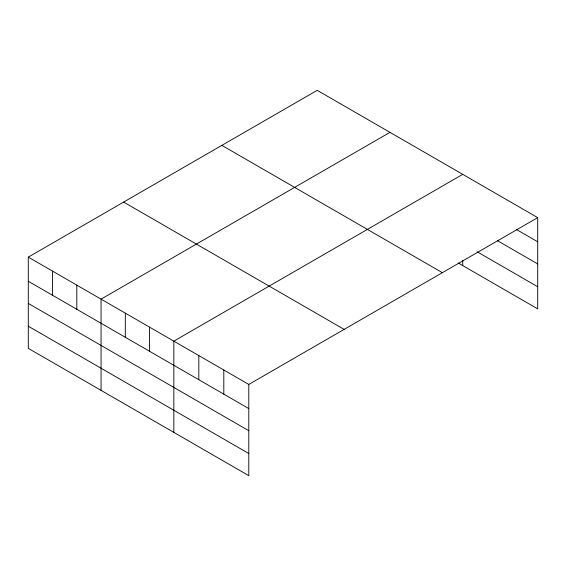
<?xml version="1.0" encoding="UTF-8"?>
<svg xmlns="http://www.w3.org/2000/svg" width="566" height="566" viewBox="0 0 566 566"><rect width="100%" height="100%" fill="white"/><g stroke="black" fill="none" stroke-linecap="round" stroke-linejoin="round"><path stroke-width="0.85" d="M537.7 217.641L317.201 90.334L28.3 257.127L28.3 348.359L248.799 475.666L248.799 384.434L537.7 217.641L537.7 308.873L458.184 262.964M389.967 132.345L101.066 299.138L101.066 390.37M462.726 174.356L173.833 341.149L173.833 432.382M516.496 229.541L537.7 241.781M497.564 240.748L537.7 263.919M477.117 251.757L537.7 286.736M221.865 145.377L442.364 272.685M123.636 202.083L344.135 329.391M28.3 257.127L248.799 384.434M28.3 281.274L248.799 408.574M28.3 303.411L248.799 430.719M28.3 326.221L248.799 453.529M462.726 260.48L462.726 265.588M223.811 370.008L223.811 394.148M198.822 355.575L198.822 379.722M149.573 327.148L149.573 351.288M125.319 313.139L125.319 337.286M76.813 285.137L76.813 309.277M52.553 271.128L52.553 295.275"/></g></svg>
